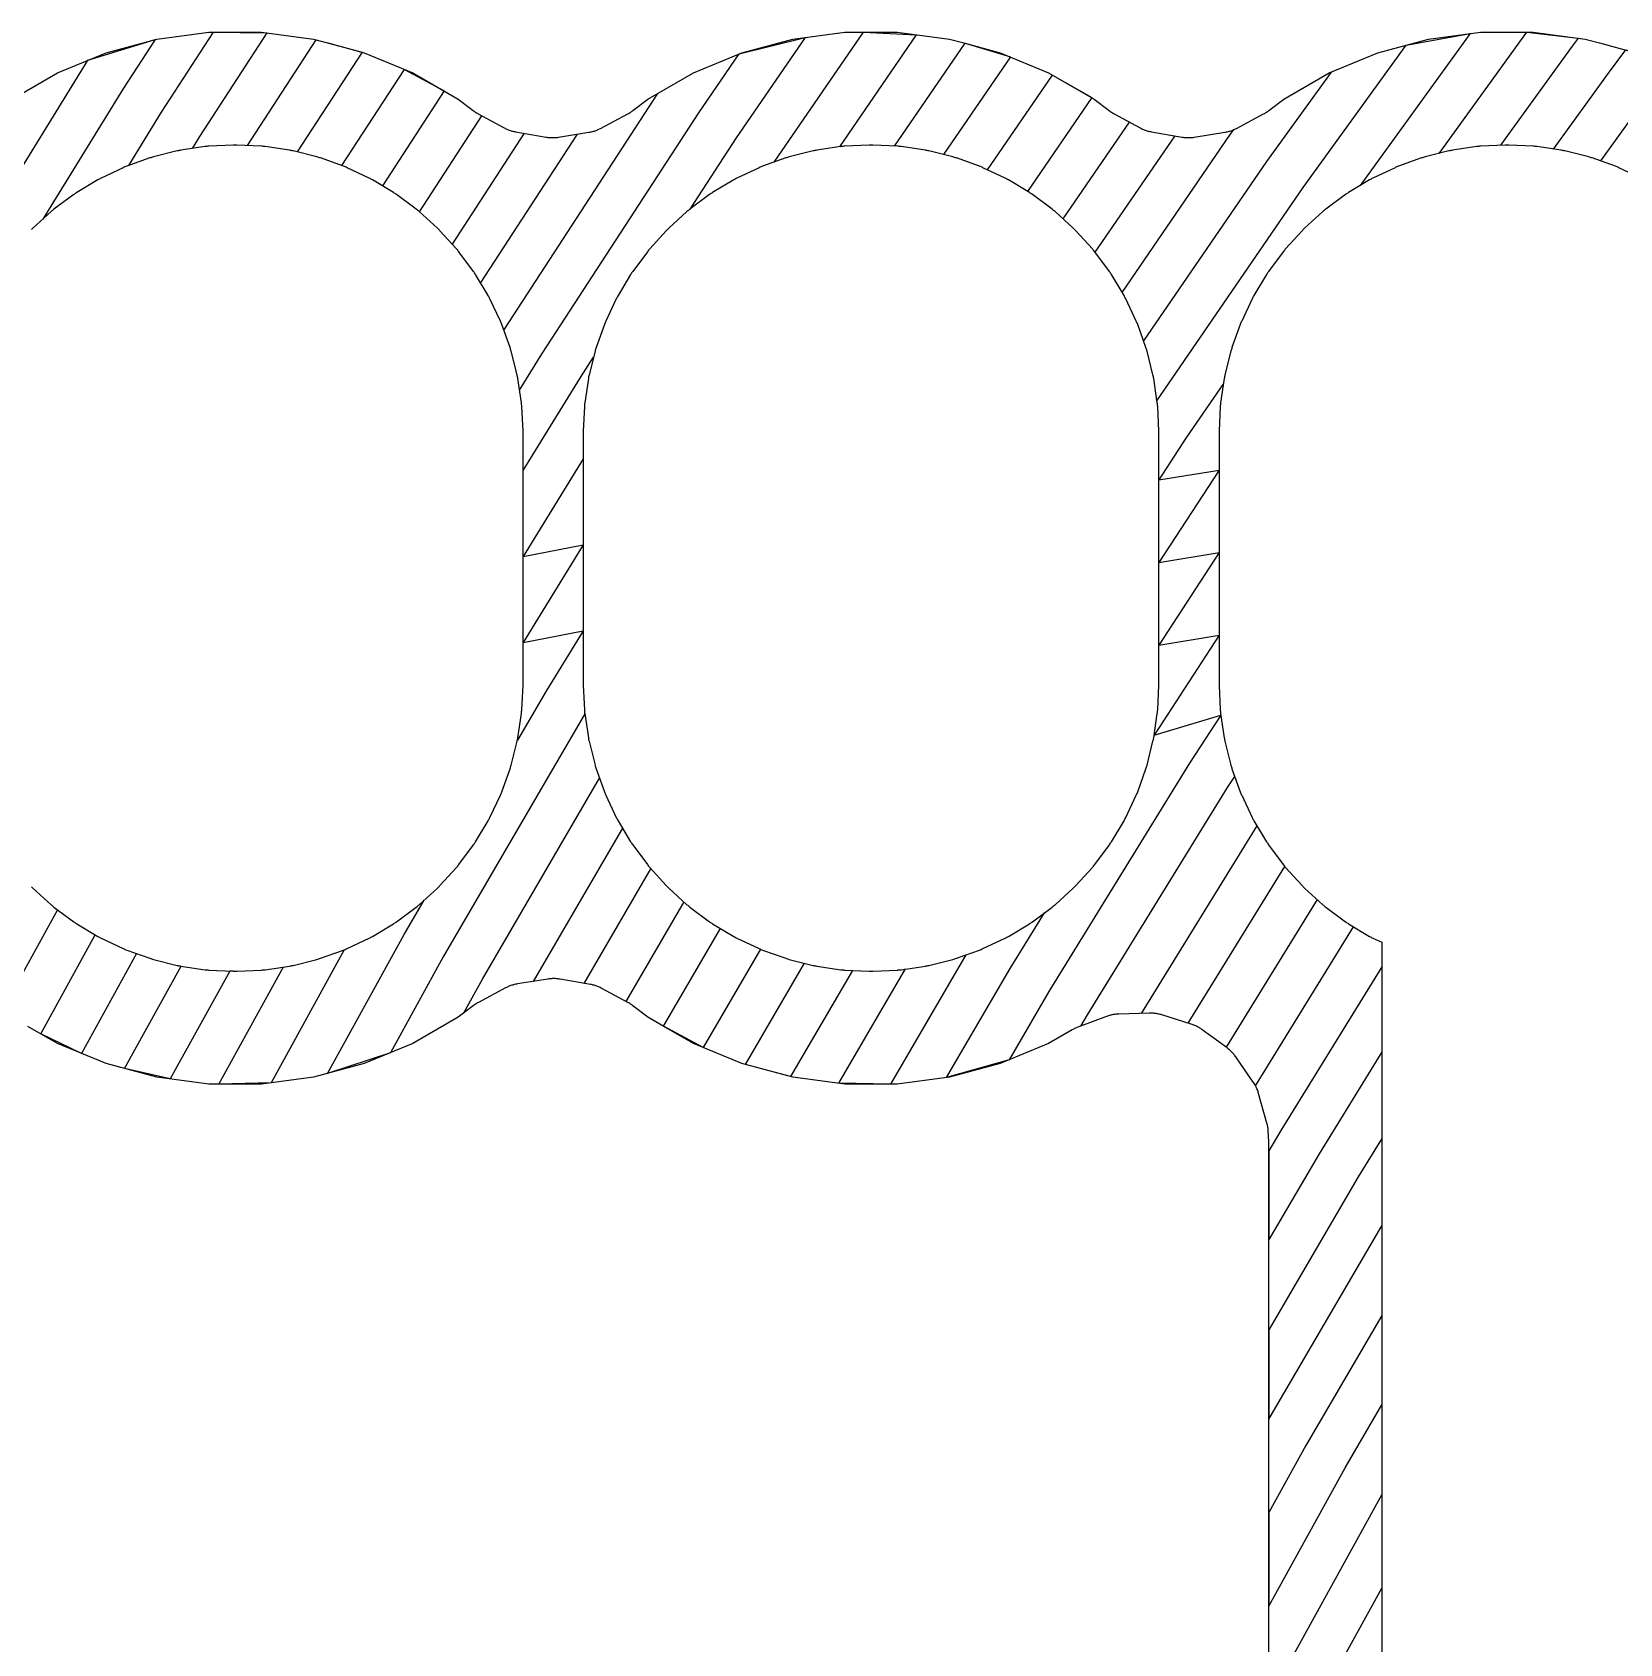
# Model space of a CAD drawing. Header units: metres. Extents: x 100 to 171, y -146 to -25.
# Drawn here: x 122.25 to 128.59, y -52.6 to -46.16 of the extents above; entities that cross this region are included whole.
import ezdxf

# ---------------------------------------------------------------- set-up
doc = ezdxf.new("R2010")
doc.units = ezdxf.units.M

msp = doc.modelspace()

# ---------------------------------------------------------------- linework, layer by layer
for points in [[(121.6586, -47.6066), (121.8328, -47.3077), (122.462, -46.2865), (122.472, -46.2712), (122.7404, -46.1887), (122.6141, -46.3828), (122.2919, -46.9057)], [(122.1689, -46.4264), (122.3505, -46.3215), (122.5444, -46.2412), (122.747, -46.1869), (122.955, -46.1595), (123.1649, -46.1595), (123.3729, -46.1869), (123.4302, -46.2022), (123.5755, -46.2412), (123.7694, -46.3215), (123.951, -46.4264), (124.011, -46.4723), (124.0141, -46.4747), (124.0174, -46.477), (124.0207, -46.4792), (124.024, -46.4813), (124.0274, -46.4833), (124.0309, -46.4853), (124.1347, -46.5414), (124.138, -46.5432), (124.1413, -46.5448), (124.1447, -46.5464), (124.1482, -46.5479), (124.1516, -46.5493), (124.1551, -46.5506), (124.1587, -46.5518), (124.1622, -46.553), (124.1658, -46.554), (124.1694, -46.555), (124.173, -46.5558), (124.1767, -46.5566), (124.1804, -46.5573), (124.3017, -46.5784), (124.3054, -46.579), (124.3092, -46.5795), (124.313, -46.5799), (124.3168, -46.5802), (124.3206, -46.5805), (124.3244, -46.5806), (124.3282, -46.5806), (124.3321, -46.5805), (124.3359, -46.5804), (124.3397, -46.5801), (124.3435, -46.5798), (124.3473, -46.5793), (124.351, -46.5787), (124.4726, -46.5593), (124.4764, -46.5587), (124.4801, -46.5579), (124.4838, -46.5571), (124.4875, -46.5561), (124.4912, -46.5551), (124.4949, -46.554), (124.4985, -46.5528), (124.5021, -46.5515), (124.5056, -46.5501), (124.5091, -46.5486), (124.5126, -46.547), (124.516, -46.5454), (124.5194, -46.5436), (124.6281, -46.4858), (124.6312, -46.4841), (124.6343, -46.4823), (124.6373, -46.4804), (124.6403, -46.4785), (124.6432, -46.4765), (124.6461, -46.4745), (124.6489, -46.4723), (124.7089, -46.4264), (124.8905, -46.3215), (125.0844, -46.2412), (125.287, -46.1869), (125.495, -46.1595), (125.7049, -46.1595), (125.9129, -46.1869), (125.9702, -46.2022), (126.1155, -46.2412), (126.3094, -46.3215), (126.491, -46.4264), (126.551, -46.4723), (126.5541, -46.4747), (126.5574, -46.477), (126.5607, -46.4792), (126.564, -46.4813), (126.5674, -46.4833), (126.5709, -46.4853), (126.6747, -46.5414), (126.678, -46.5432), (126.6813, -46.5448), (126.6847, -46.5464), (126.6882, -46.5479), (126.6916, -46.5493), (126.6951, -46.5506), (126.6987, -46.5518), (126.7022, -46.553), (126.7058, -46.554), (126.7094, -46.555), (126.713, -46.5558), (126.7167, -46.5566), (126.7204, -46.5573), (126.8417, -46.5784), (126.8454, -46.579), (126.8492, -46.5795), (126.853, -46.5799), (126.8568, -46.5802), (126.8606, -46.5805), (126.8644, -46.5806), (126.8682, -46.5806), (126.8721, -46.5805), (126.8759, -46.5804), (126.8797, -46.5801), (126.8835, -46.5798), (126.8873, -46.5793), (126.891, -46.5787), (127.0126, -46.5593), (127.0164, -46.5587), (127.0201, -46.5579), (127.0238, -46.5571), (127.0275, -46.5561), (127.0312, -46.5551), (127.0349, -46.554), (127.0385, -46.5528), (127.0421, -46.5515), (127.0456, -46.5501), (127.0491, -46.5486), (127.0526, -46.547), (127.056, -46.5454), (127.0594, -46.5436), (127.1681, -46.4858), (127.1712, -46.4841), (127.1743, -46.4823), (127.1773, -46.4804), (127.1803, -46.4785), (127.1832, -46.4765), (127.1861, -46.4745), (127.1889, -46.4723), (127.2489, -46.4264), (127.4305, -46.3215), (127.6244, -46.2412), (127.827, -46.1869), (128.035, -46.1595), (128.2449, -46.1595), (128.4529, -46.1869), (128.5102, -46.2022), (128.6555, -46.2412)], [(122.635, -46.6919), (122.7662, -46.4791), (122.9741, -46.1595), (123.1869, -46.1624), (122.9182, -46.5754), (122.8882, -46.6241)], [(123.109, -46.6122), (123.3838, -46.1898), (123.5667, -46.2388), (123.3072, -46.6376)], [(124.196, -47.5896), (124.2869, -47.4421), (124.9121, -46.4812), (125.0737, -46.2456), (125.3367, -46.1803), (125.0617, -46.5812), (124.876, -46.8667)], [(125.2135, -46.6782), (125.5693, -46.1595), (125.7807, -46.1695), (125.4734, -46.6174)], [(125.6937, -46.6144), (125.9755, -46.2037), (126.1565, -46.2581), (125.8889, -46.6481)], [(126.7422, -47.6314), (127.3266, -46.7796), (127.7377, -46.2108), (127.9929, -46.1651), (127.5545, -46.7716)], [(127.8691, -46.6436), (128.219, -46.1595), (128.4251, -46.1832), (128.4008, -46.2151), (128.1147, -46.6111)], [(128.3258, -46.6262), (128.5454, -46.3224), (128.6154, -46.2304), (128.7907, -46.2972), (128.69, -46.4296), (128.5136, -46.6736)], [(123.4863, -46.6924), (123.7365, -46.3079), (123.8951, -46.3941), (123.6484, -46.7733)], [(126.0652, -46.7093), (126.3251, -46.3305), (126.4814, -46.4208), (126.2246, -46.7951)], [(127.4378, -46.3185), (127.1794, -46.676), (126.6883, -47.3918)], [(124.7475, -46.4041), (124.1348, -47.3458), (124.133, -47.3488)], [(123.7959, -46.8766), (124.0454, -46.4931)], [(126.3674, -46.9051), (126.6326, -46.5186)], [(124.2145, -46.5632), (123.9267, -47.0056)], [(124.0403, -47.1611), (124.427, -46.5666)], [(126.8132, -46.5735), (126.4946, -47.0378)], [(126.6027, -47.1984), (127.0323, -46.5723), (127.0496, -46.5484)], [(123.0526, -49.9098), (123.0563, -49.91), (123.06, -49.91), (123.0636, -49.91), (123.0673, -49.9098), (123.1653, -49.905), (123.169, -49.9048), (123.1727, -49.9045), (123.1763, -49.9041), (123.18, -49.9036), (123.2771, -49.8892), (123.2807, -49.8886), (123.2843, -49.8879), (123.2879, -49.8871), (123.2915, -49.8863), (123.3867, -49.8624), (123.3902, -49.8615), (123.3938, -49.8605), (123.3973, -49.8594), (123.4008, -49.8582), (123.4932, -49.8251), (123.4966, -49.8238), (123.5, -49.8225), (123.5034, -49.821), (123.5068, -49.8195), (123.5955, -49.7775), (123.5988, -49.7759), (123.6021, -49.7742), (123.6053, -49.7724), (123.6085, -49.7706), (123.6926, -49.7201), (123.6958, -49.7182), (123.6989, -49.7162), (123.7019, -49.7141), (123.7049, -49.712), (123.7837, -49.6535), (123.7866, -49.6513), (123.7895, -49.649), (123.7923, -49.6466), (123.7951, -49.6442), (123.8678, -49.5782), (123.8705, -49.5757), (123.8731, -49.5732), (123.8757, -49.5705), (123.8782, -49.5678), (123.9441, -49.4951), (123.9465, -49.4924), (123.9489, -49.4896), (123.9512, -49.4867), (123.9534, -49.4837), (124.0119, -49.4049), (124.0141, -49.4019), (124.0161, -49.3989), (124.0181, -49.3958), (124.0201, -49.3927), (124.0705, -49.3085), (124.0724, -49.3053), (124.0742, -49.3021), (124.0759, -49.2988), (124.0775, -49.2955), (124.1194, -49.2068), (124.121, -49.2035), (124.1224, -49.2001), (124.1238, -49.1967), (124.1251, -49.1932), (124.1581, -49.1008), (124.1593, -49.0973), (124.1604, -49.0938), (124.1615, -49.0903), (124.1624, -49.0867), (124.1862, -48.9915), (124.1871, -48.988), (124.1879, -48.9844), (124.1885, -48.9807), (124.1891, -48.9771), (124.2035, -48.88), (124.204, -48.8764), (124.2044, -48.8727), (124.2047, -48.8691), (124.205, -48.8654), (124.2098, -48.7674), (124.2099, -48.7637), (124.21, -48.76), (124.21, -47.76), (124.2099, -47.7563), (124.2098, -47.7526), (124.205, -47.6546), (124.2047, -47.6509), (124.2044, -47.6473), (124.204, -47.6436), (124.2035, -47.64), (124.1891, -47.5429), (124.1885, -47.5393), (124.1879, -47.5356), (124.1871, -47.532), (124.1862, -47.5285), (124.1624, -47.4333), (124.1615, -47.4297), (124.1604, -47.4262), (124.1593, -47.4227), (124.1581, -47.4192), (124.1251, -47.3268), (124.1238, -47.3233), (124.1224, -47.3199), (124.121, -47.3165), (124.1194, -47.3132), (124.0775, -47.2245), (124.0759, -47.2212), (124.0742, -47.2179), (124.0724, -47.2147), (124.0705, -47.2115), (124.0201, -47.1273), (124.0181, -47.1242), (124.0161, -47.1211), (124.0141, -47.1181), (124.0119, -47.1151), (123.9534, -47.0363), (123.9512, -47.0333), (123.9489, -47.0304), (123.9465, -47.0276), (123.9441, -47.0249), (123.8782, -46.9522), (123.8757, -46.9495), (123.8731, -46.9468), (123.8705, -46.9443), (123.8678, -46.9418), (123.7951, -46.8758), (123.7923, -46.8734), (123.7895, -46.871), (123.7866, -46.8687), (123.7837, -46.8665), (123.7049, -46.808), (123.7019, -46.8059), (123.6989, -46.8038), (123.6958, -46.8018), (123.6926, -46.7999), (123.6085, -46.7494), (123.6053, -46.7476), (123.6021, -46.7458), (123.5988, -46.7441), (123.5955, -46.7425), (123.5068, -46.7005), (123.5034, -46.699), (123.5, -46.6975), (123.4966, -46.6962), (123.4932, -46.6949), (123.4008, -46.6618), (123.3973, -46.6606), (123.3938, -46.6595), (123.3902, -46.6585), (123.3867, -46.6576), (123.2915, -46.6337), (123.2879, -46.6329), (123.2843, -46.6321), (123.2807, -46.6314), (123.2771, -46.6308), (123.18, -46.6164), (123.1763, -46.6159), (123.1727, -46.6155), (123.169, -46.6152), (123.1653, -46.615), (123.0673, -46.6102), (123.0636, -46.61), (123.06, -46.61), (123.0563, -46.61), (123.0526, -46.6102), (122.9546, -46.615), (122.9509, -46.6152), (122.9472, -46.6155), (122.9436, -46.6159), (122.9399, -46.6164), (122.8429, -46.6308), (122.8392, -46.6314), (122.8356, -46.6321), (122.832, -46.6329), (122.8284, -46.6337), (122.7332, -46.6576), (122.7297, -46.6585), (122.7261, -46.6595), (122.7226, -46.6606), (122.7191, -46.6618), (122.6267, -46.6949), (122.6233, -46.6962), (122.6199, -46.6975), (122.6165, -46.699), (122.6131, -46.7005), (122.5244, -46.7425), (122.5211, -46.7441), (122.5178, -46.7458), (122.5146, -46.7476), (122.5114, -46.7494), (122.4273, -46.7999), (122.4241, -46.8018), (122.421, -46.8038), (122.418, -46.8059), (122.415, -46.808), (122.3362, -46.8665), (122.3333, -46.8687), (122.3304, -46.871), (122.3276, -46.8734), (122.3248, -46.8758), (122.2521, -46.9418), (122.2494, -46.9443), (122.2468, -46.9468)], [(125.5926, -49.9098), (125.5963, -49.91), (125.6, -49.91), (125.6036, -49.91), (125.6073, -49.9098), (125.7053, -49.905), (125.709, -49.9048), (125.7127, -49.9045), (125.7163, -49.9041), (125.72, -49.9036), (125.8171, -49.8892), (125.8207, -49.8886), (125.8243, -49.8879), (125.8279, -49.8871), (125.8315, -49.8863), (125.9267, -49.8624), (125.9302, -49.8615), (125.9338, -49.8605), (125.9373, -49.8594), (125.9408, -49.8582), (126.0332, -49.8251), (126.0366, -49.8238), (126.04, -49.8225), (126.0434, -49.821), (126.0468, -49.8195), (126.1355, -49.7775), (126.1388, -49.7759), (126.1421, -49.7742), (126.1453, -49.7724), (126.1485, -49.7706), (126.2326, -49.7201), (126.2358, -49.7182), (126.2389, -49.7162), (126.2419, -49.7141), (126.2449, -49.712), (126.3237, -49.6535), (126.3266, -49.6513), (126.3295, -49.649), (126.3323, -49.6466), (126.3351, -49.6442), (126.4078, -49.5782), (126.4105, -49.5757), (126.4131, -49.5732), (126.4157, -49.5705), (126.4182, -49.5678), (126.4841, -49.4951), (126.4865, -49.4924), (126.4889, -49.4896), (126.4912, -49.4867), (126.4934, -49.4837), (126.5519, -49.4049), (126.5541, -49.4019), (126.5561, -49.3989), (126.5581, -49.3958), (126.5601, -49.3927), (126.6105, -49.3085), (126.6124, -49.3053), (126.6142, -49.3021), (126.6159, -49.2988), (126.6175, -49.2955), (126.6594, -49.2068), (126.661, -49.2035), (126.6624, -49.2001), (126.6638, -49.1967), (126.6651, -49.1932), (126.6981, -49.1008), (126.6993, -49.0973), (126.7004, -49.0938), (126.7015, -49.0903), (126.7024, -49.0867), (126.7262, -48.9915), (126.7271, -48.988), (126.7279, -48.9844), (126.7285, -48.9807), (126.7291, -48.9771), (126.7435, -48.88), (126.744, -48.8764), (126.7444, -48.8727), (126.7447, -48.8691), (126.745, -48.8654), (126.7498, -48.7674), (126.7499, -48.7637), (126.75, -48.76), (126.75, -47.76), (126.7499, -47.7563), (126.7498, -47.7526), (126.745, -47.6546), (126.7447, -47.6509), (126.7444, -47.6473), (126.744, -47.6436), (126.7435, -47.64), (126.7291, -47.5429), (126.7285, -47.5393), (126.7279, -47.5356), (126.7271, -47.532), (126.7262, -47.5285), (126.7024, -47.4333), (126.7015, -47.4297), (126.7004, -47.4262), (126.6993, -47.4227), (126.6981, -47.4192), (126.6651, -47.3268), (126.6638, -47.3233), (126.6624, -47.3199), (126.661, -47.3165), (126.6594, -47.3132), (126.6175, -47.2245), (126.6159, -47.2212), (126.6142, -47.2179), (126.6124, -47.2147), (126.6105, -47.2115), (126.5601, -47.1273), (126.5581, -47.1242), (126.5561, -47.1211), (126.5541, -47.1181), (126.5519, -47.1151), (126.4934, -47.0363), (126.4912, -47.0333), (126.4889, -47.0304), (126.4865, -47.0276), (126.4841, -47.0249), (126.4182, -46.9522), (126.4157, -46.9495), (126.4131, -46.9468), (126.4105, -46.9443), (126.4078, -46.9418), (126.3351, -46.8758), (126.3323, -46.8734), (126.3295, -46.871), (126.3266, -46.8687), (126.3237, -46.8665), (126.2449, -46.808), (126.2419, -46.8059), (126.2389, -46.8038), (126.2358, -46.8018), (126.2326, -46.7999), (126.1485, -46.7494), (126.1453, -46.7476), (126.1421, -46.7458), (126.1388, -46.7441), (126.1355, -46.7425), (126.0468, -46.7005), (126.0434, -46.699), (126.04, -46.6975), (126.0366, -46.6962), (126.0332, -46.6949), (125.9408, -46.6618), (125.9373, -46.6606), (125.9338, -46.6595), (125.9302, -46.6585), (125.9267, -46.6576), (125.8315, -46.6337), (125.8279, -46.6329), (125.8243, -46.6321), (125.8207, -46.6314), (125.8171, -46.6308), (125.72, -46.6164), (125.7163, -46.6159), (125.7127, -46.6155), (125.709, -46.6152), (125.7053, -46.615), (125.6073, -46.6102), (125.6036, -46.61), (125.6, -46.61), (125.5963, -46.61), (125.5926, -46.6102), (125.4946, -46.615), (125.4909, -46.6152), (125.4872, -46.6155), (125.4836, -46.6159), (125.4799, -46.6164), (125.3829, -46.6308), (125.3792, -46.6314), (125.3756, -46.6321), (125.372, -46.6329), (125.3684, -46.6337), (125.2732, -46.6576), (125.2697, -46.6585), (125.2661, -46.6595), (125.2626, -46.6606), (125.2591, -46.6618), (125.1667, -46.6949), (125.1633, -46.6962), (125.1599, -46.6975), (125.1565, -46.699), (125.1531, -46.7005), (125.0644, -46.7425), (125.0611, -46.7441), (125.0578, -46.7458), (125.0546, -46.7476), (125.0514, -46.7494), (124.9673, -46.7999), (124.9641, -46.8018), (124.961, -46.8038), (124.958, -46.8059), (124.955, -46.808), (124.8762, -46.8665), (124.8733, -46.8687), (124.8704, -46.871), (124.8676, -46.8734), (124.8648, -46.8758), (124.7921, -46.9418), (124.7894, -46.9443), (124.7868, -46.9468), (124.7842, -46.9495), (124.7817, -46.9522), (124.7158, -47.0249), (124.7134, -47.0276), (124.711, -47.0304), (124.7087, -47.0333), (124.7065, -47.0363), (124.648, -47.1151), (124.6458, -47.1181), (124.6438, -47.1211), (124.6418, -47.1242), (124.6398, -47.1273), (124.5894, -47.2115), (124.5875, -47.2147), (124.5857, -47.2179), (124.584, -47.2212), (124.5824, -47.2245), (124.5405, -47.3132), (124.5389, -47.3165), (124.5375, -47.3199), (124.5361, -47.3233), (124.5348, -47.3268), (124.5018, -47.4192), (124.5006, -47.4227), (124.4995, -47.4262), (124.4984, -47.4297), (124.4975, -47.4333), (124.4737, -47.5285), (124.4728, -47.532), (124.472, -47.5356), (124.4714, -47.5393), (124.4708, -47.5429), (124.4564, -47.64), (124.4559, -47.6436), (124.4555, -47.6473), (124.4552, -47.6509), (124.4549, -47.6546), (124.4501, -47.7526), (124.45, -47.7563), (124.45, -47.76), (124.45, -48.76), (124.45, -48.7637), (124.4501, -48.7674), (124.4549, -48.8654), (124.4552, -48.8691), (124.4555, -48.8727), (124.4559, -48.8764), (124.4564, -48.88), (124.4708, -48.9771), (124.4714, -48.9807), (124.472, -48.9844), (124.4728, -48.988), (124.4737, -48.9915), (124.4975, -49.0867), (124.4984, -49.0903), (124.4995, -49.0938), (124.5006, -49.0973), (124.5018, -49.1008), (124.5348, -49.1932), (124.5361, -49.1967), (124.5375, -49.2001), (124.5389, -49.2035), (124.5405, -49.2068), (124.5824, -49.2955), (124.584, -49.2988), (124.5857, -49.3021), (124.5875, -49.3053), (124.5894, -49.3085), (124.6398, -49.3927), (124.6418, -49.3958), (124.6438, -49.3989), (124.6458, -49.4019), (124.648, -49.4049), (124.7065, -49.4837), (124.7087, -49.4867), (124.711, -49.4896), (124.7134, -49.4924), (124.7158, -49.4951), (124.7817, -49.5678), (124.7842, -49.5705), (124.7868, -49.5732), (124.7894, -49.5757), (124.7921, -49.5782), (124.8648, -49.6442), (124.8676, -49.6466), (124.8704, -49.649), (124.8733, -49.6513), (124.8762, -49.6535), (124.955, -49.712), (124.958, -49.7141), (124.961, -49.7162), (124.9641, -49.7182), (124.9673, -49.7201), (125.0514, -49.7706), (125.0546, -49.7724), (125.0578, -49.7742), (125.0611, -49.7759), (125.0644, -49.7775), (125.1531, -49.8195), (125.1565, -49.821), (125.1599, -49.8225), (125.1633, -49.8238), (125.1667, -49.8251), (125.2591, -49.8582), (125.2626, -49.8594), (125.2661, -49.8605), (125.2697, -49.8615), (125.2732, -49.8624), (125.3684, -49.8863), (125.372, -49.8871), (125.3756, -49.8879), (125.3792, -49.8886), (125.3829, -49.8892), (125.4799, -49.9036), (125.4836, -49.9041), (125.4872, -49.9045), (125.4909, -49.9048), (125.4946, -49.905), (125.5926, -49.9098)], [(128.6755, -46.7425), (128.5868, -46.7005), (128.5834, -46.699), (128.58, -46.6975), (128.5766, -46.6962), (128.5732, -46.6949), (128.4808, -46.6618), (128.4773, -46.6606), (128.4738, -46.6595), (128.4702, -46.6585), (128.4667, -46.6576), (128.3715, -46.6337), (128.3679, -46.6329), (128.3643, -46.6321), (128.3607, -46.6314), (128.3571, -46.6308), (128.26, -46.6164), (128.2563, -46.6159), (128.2527, -46.6155), (128.249, -46.6152), (128.2453, -46.615), (128.1473, -46.6102), (128.1436, -46.61), (128.14, -46.61), (128.1363, -46.61), (128.1326, -46.6102), (128.0346, -46.615), (128.0309, -46.6152), (128.0272, -46.6155), (128.0236, -46.6159), (128.0199, -46.6164), (127.9229, -46.6308), (127.9192, -46.6314), (127.9156, -46.6321), (127.912, -46.6329), (127.9084, -46.6337), (127.8132, -46.6576), (127.8097, -46.6585), (127.8061, -46.6595), (127.8026, -46.6606), (127.7991, -46.6618), (127.7067, -46.6949), (127.7033, -46.6962), (127.6999, -46.6975), (127.6965, -46.699), (127.6931, -46.7005), (127.6044, -46.7425), (127.6011, -46.7441), (127.5978, -46.7458), (127.5946, -46.7476), (127.5914, -46.7494), (127.5073, -46.7999), (127.5041, -46.8018), (127.501, -46.8038), (127.498, -46.8059), (127.495, -46.808), (127.4162, -46.8665), (127.4133, -46.8687), (127.4104, -46.871), (127.4076, -46.8734), (127.4048, -46.8758), (127.3321, -46.9418), (127.3294, -46.9443), (127.3268, -46.9468), (127.3242, -46.9495), (127.3217, -46.9522), (127.2558, -47.0249), (127.2534, -47.0276), (127.251, -47.0304), (127.2487, -47.0333), (127.2465, -47.0363), (127.188, -47.1151), (127.1858, -47.1181), (127.1838, -47.1211), (127.1818, -47.1242), (127.1798, -47.1273), (127.1294, -47.2115), (127.1275, -47.2147), (127.1257, -47.2179), (127.124, -47.2212), (127.1224, -47.2245), (127.0805, -47.3132), (127.0789, -47.3165), (127.0775, -47.3199), (127.0761, -47.3233), (127.0748, -47.3268), (127.0418, -47.4192), (127.0406, -47.4227), (127.0395, -47.4262), (127.0384, -47.4297), (127.0375, -47.4333), (127.0137, -47.5285), (127.0128, -47.532), (127.012, -47.5356), (127.0114, -47.5393), (127.0108, -47.5429), (126.9964, -47.64), (126.9959, -47.6436), (126.9955, -47.6473), (126.9952, -47.6509), (126.9949, -47.6546), (126.9901, -47.7526), (126.99, -47.7563), (126.99, -47.76), (126.99, -48.76), (126.99, -48.7637), (126.9901, -48.7674), (126.9949, -48.8654), (126.9952, -48.8691), (126.9955, -48.8727), (126.9959, -48.8764), (126.9964, -48.88), (127.0108, -48.9771), (127.0114, -48.9807), (127.012, -48.9844), (127.0128, -48.988), (127.0137, -48.9915), (127.0375, -49.0867), (127.0384, -49.0903), (127.0395, -49.0938), (127.0406, -49.0973), (127.0418, -49.1008), (127.0748, -49.1932), (127.0761, -49.1967), (127.0775, -49.2001), (127.0789, -49.2035), (127.0805, -49.2068), (127.1224, -49.2955), (127.124, -49.2988), (127.1257, -49.3021), (127.1275, -49.3053), (127.1294, -49.3085), (127.1798, -49.3927), (127.1818, -49.3958), (127.1838, -49.3989), (127.1858, -49.4019), (127.188, -49.4049), (127.2465, -49.4837), (127.2487, -49.4867), (127.251, -49.4896), (127.2534, -49.4924), (127.2558, -49.4951), (127.3217, -49.5678), (127.3242, -49.5705), (127.3268, -49.5732), (127.3294, -49.5757), (127.3321, -49.5782), (127.4048, -49.6442), (127.4076, -49.6466), (127.4104, -49.649), (127.4133, -49.6513), (127.4162, -49.6535), (127.495, -49.712), (127.498, -49.7141), (127.501, -49.7162), (127.5041, -49.7182), (127.5073, -49.7201), (127.5914, -49.7706), (127.5946, -49.7724), (127.5978, -49.7742), (127.6011, -49.7759), (127.6044, -49.7775), (127.6398, -49.7943), (127.6398, -49.892), (127.2365, -50.5465), (127.1895, -50.6271), (127.1895, -50.9846), (127.3909, -50.6391), (127.6398, -50.235)], [(124.21, -47.9101), (124.439, -47.5384), (124.4913, -47.4579)], [(127.0079, -47.5623), (126.8577, -47.7812), (126.75, -47.9468), (126.99, -47.908), (126.75, -48.2769), (126.99, -48.238), (126.75, -48.6069), (126.99, -48.5681), (126.7307, -48.9666), (126.9974, -48.8867), (126.8721, -49.0792), (126.3101, -49.9913), (126.1512, -50.264), (125.9017, -50.3346), (126.1558, -49.8987), (126.2927, -49.6765)], [(124.45, -47.8637), (124.21, -48.2532), (124.45, -48.2068), (124.21, -48.5963), (124.45, -48.5499), (124.3031, -48.7883), (124.1873, -48.9869)], [(124.4567, -48.8821), (123.8913, -49.8522), (123.6804, -50.2354), (123.4295, -50.3179), (123.7347, -49.7635), (123.8145, -49.6265)], [(123.9733, -50.0766), (124.0479, -49.9409), (124.5154, -49.1389)], [(126.4382, -50.129), (126.4645, -50.0838), (127.0242, -49.1755), (127.0528, -49.1316)], [(124.6074, -49.3385), (124.2506, -49.9506)], [(127.1414, -49.3285), (126.6792, -50.0785)], [(126.8668, -50.1172), (127.2525, -49.4913)], [(124.4544, -49.9583), (124.721, -49.5009)], [(122.2468, -49.5732), (122.2494, -49.5757), (122.2521, -49.5782), (122.3248, -49.6442), (122.3276, -49.6466), (122.3304, -49.649), (122.3333, -49.6513), (122.3362, -49.6535), (122.415, -49.712), (122.418, -49.7141), (122.421, -49.7162), (122.4241, -49.7182), (122.4273, -49.7201), (122.5114, -49.7706), (122.5146, -49.7724), (122.5178, -49.7742), (122.5211, -49.7759), (122.5244, -49.7775), (122.6131, -49.8195), (122.6165, -49.821), (122.6199, -49.8225), (122.6233, -49.8238), (122.6267, -49.8251), (122.7191, -49.8582), (122.7226, -49.8594), (122.7261, -49.8605), (122.7297, -49.8615), (122.7332, -49.8624), (122.8284, -49.8863), (122.832, -49.8871), (122.8356, -49.8879), (122.8392, -49.8886), (122.8429, -49.8892), (122.9399, -49.9036), (122.9436, -49.9041), (122.9472, -49.9045), (122.9509, -49.9048), (122.9546, -49.905), (123.0526, -49.9098), (123.0382, -49.9091), (122.8009, -50.3402), (122.6184, -50.2986), (122.8437, -49.8893)], [(127.3823, -49.6237), (127.0188, -50.2136)], [(122.351, -49.6645), (122.1309, -50.0645)], [(124.8524, -49.6329), (124.6208, -50.0303)], [(125.1588, -49.822), (124.9299, -50.2148), (124.7712, -50.1296), (124.9989, -49.7391)], [(127.1357, -50.367), (127.527, -49.732)], [(122.6658, -49.8391), (122.4462, -50.2381), (122.2838, -50.16), (122.5014, -49.7646)], [(127.6398, -49.7943), (127.6398, -53.14)], [(123.4959, -49.8241), (123.2035, -50.3554), (122.9952, -50.3605), (123.2526, -49.8928)], [(125.5262, -49.9066), (125.2789, -50.3309), (125.0987, -50.2827), (125.3346, -49.8778)], [(125.9791, -49.8445), (125.6783, -50.3605), (125.4718, -50.3574), (125.7378, -49.9009)], [(127.1895, -53.2148), (127.1895, -50.598), (127.1894, -50.5938), (127.1893, -50.5897), (127.187, -50.5486), (127.1868, -50.5449), (127.1864, -50.5412), (127.186, -50.5376), (127.1855, -50.5339), (127.1849, -50.5303), (127.1842, -50.5267), (127.1834, -50.5231), (127.1825, -50.5196), (127.1816, -50.516), (127.1481, -50.3975), (127.147, -50.3939), (127.1458, -50.3902), (127.1445, -50.3866), (127.1432, -50.3831), (127.1417, -50.3796), (127.1402, -50.3761), (127.1386, -50.3726), (127.1368, -50.3692), (127.135, -50.3658), (127.1332, -50.3625), (127.1312, -50.3593), (127.1291, -50.356), (127.127, -50.3529), (127.0568, -50.2517), (127.0546, -50.2486), (127.0523, -50.2455), (127.05, -50.2426), (127.0475, -50.2396), (127.045, -50.2368), (127.0424, -50.234), (127.0398, -50.2312), (127.037, -50.2286), (127.0342, -50.226), (127.0314, -50.2234), (127.0284, -50.221), (127.0255, -50.2186), (127.0224, -50.2163), (126.9232, -50.1434), (126.9201, -50.1412), (126.9169, -50.139), (126.9137, -50.137), (126.9105, -50.135), (126.9072, -50.1331), (126.9038, -50.1313), (126.9004, -50.1296), (126.8969, -50.1279), (126.8935, -50.1264), (126.8899, -50.1249), (126.8864, -50.1236), (126.8828, -50.1223), (126.8791, -50.1211), (126.7616, -50.0843), (126.758, -50.0833), (126.7543, -50.0823), (126.7506, -50.0814), (126.7469, -50.0805), (126.7431, -50.0798), (126.7394, -50.0792), (126.7356, -50.0787), (126.7318, -50.0783), (126.728, -50.0779), (126.7242, -50.0777), (126.7204, -50.0776), (126.7166, -50.0775), (126.7127, -50.0776), (126.5897, -50.081), (126.5859, -50.0811), (126.582, -50.0814), (126.5782, -50.0817), (126.5745, -50.0822), (126.5707, -50.0827), (126.5669, -50.0833), (126.5632, -50.0841), (126.5594, -50.0849), (126.5557, -50.0858), (126.5521, -50.0868), (126.5484, -50.0879), (126.5448, -50.0891), (126.5412, -50.0904), (126.4259, -50.1336), (126.4226, -50.1349), (126.4193, -50.1362), (126.4161, -50.1377), (126.4129, -50.1392), (126.4097, -50.1408), (126.4066, -50.1424), (126.4035, -50.1442), (126.3094, -50.1985), (126.1155, -50.2788), (125.9129, -50.3331), (125.7049, -50.3605), (125.495, -50.3605), (125.287, -50.3331), (125.0844, -50.2788), (124.8905, -50.1985), (124.772, -50.1301), (124.7089, -50.0936), (124.6489, -50.0477), (124.6458, -50.0453), (124.6425, -50.043), (124.6392, -50.0408), (124.6359, -50.0387), (124.6325, -50.0367), (124.629, -50.0347), (124.5252, -49.9786), (124.5219, -49.9768), (124.5186, -49.9752), (124.5152, -49.9736), (124.5117, -49.9721), (124.5083, -49.9707), (124.5048, -49.9694), (124.5012, -49.9682), (124.4977, -49.967), (124.4941, -49.966), (124.4905, -49.965), (124.4869, -49.9642), (124.4832, -49.9634), (124.4795, -49.9627), (124.3582, -49.9416), (124.3545, -49.941), (124.3507, -49.9405), (124.3469, -49.9401), (124.3431, -49.9397), (124.3393, -49.9395), (124.3355, -49.9394), (124.3317, -49.9394), (124.3278, -49.9395), (124.324, -49.9396), (124.3202, -49.9399), (124.3164, -49.9402), (124.3126, -49.9407), (124.3089, -49.9413), (124.1873, -49.9607), (124.1835, -49.9613), (124.1798, -49.9621), (124.1761, -49.9629), (124.1724, -49.9639), (124.1687, -49.9649), (124.165, -49.966), (124.1614, -49.9672), (124.1578, -49.9685), (124.1543, -49.9699), (124.1508, -49.9714), (124.1473, -49.973), (124.1439, -49.9746), (124.1405, -49.9764), (124.0318, -50.0342), (124.0287, -50.0359), (124.0256, -50.0377), (124.0226, -50.0396), (124.0196, -50.0415), (124.0167, -50.0435), (124.0138, -50.0455), (124.011, -50.0477), (123.951, -50.0936), (123.7694, -50.1985), (123.5755, -50.2788), (123.3729, -50.3331), (123.1649, -50.3605), (122.955, -50.3605), (122.747, -50.3331), (122.5444, -50.2788), (122.3505, -50.1985), (122.232, -50.1301)], [(127.6398, -50.5781), (127.5453, -50.7316), (127.1895, -51.342), (127.1895, -51.6995), (127.6398, -50.9268), (127.6398, -51.2843), (127.3369, -51.8041), (127.1895, -52.0718), (127.1895, -52.4451), (127.4935, -51.8928), (127.6398, -51.6417)], [(127.6398, -52.0002), (127.1895, -52.8184), (127.1895, -53.2058), (127.3178, -52.9585), (127.6398, -52.3734)]]:
    msp.add_lwpolyline(points)

doc.saveas('drawing.dxf')
